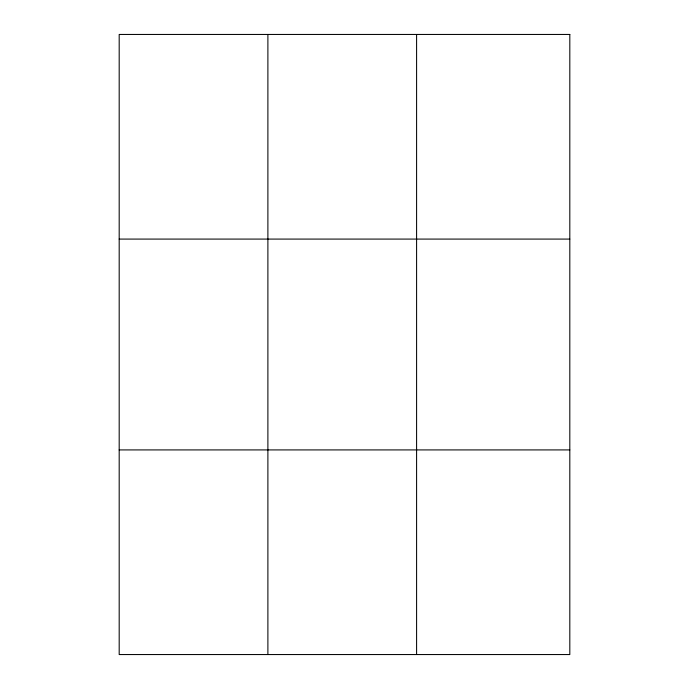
<?xml version="1.0" encoding="UTF-8"?>
<svg xmlns="http://www.w3.org/2000/svg" width="689" height="689" viewBox="0 0 689 689"><rect width="100%" height="100%" fill="white"/><g stroke="black" fill="none" stroke-linecap="round" stroke-linejoin="round"><path stroke-width="1.03" d="M267.892 654.55L267.892 34.45M416.595 654.55L416.595 34.45M119.188 239.083L569.812 239.083M119.188 449.917L569.812 449.917M569.812 34.45L569.812 654.55L119.188 654.55L119.188 34.45L569.812 34.45"/></g></svg>
